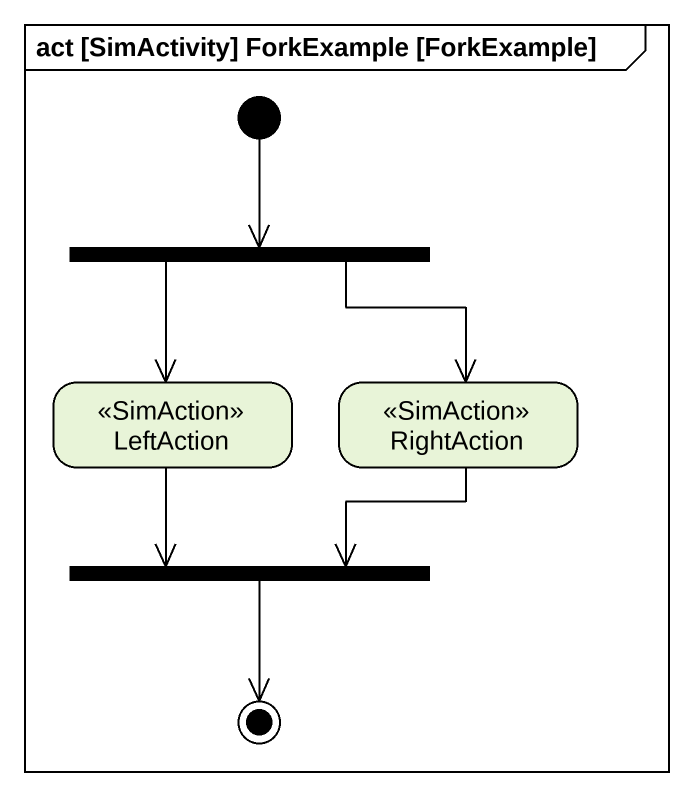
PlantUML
@startuml
mainframe act [SimActivity] ForkExample [ForkExample]
hide empty description
state fork1 <<fork>>
state LeftAction <<SimAction>>
state RightAction <<SimAction>>
state fork2 <<join>>
[*] --> fork1
fork1 --> LeftAction
fork1 --> RightAction
LeftAction --> fork2
RightAction --> fork2
fork2 --> [*]
@enduml
